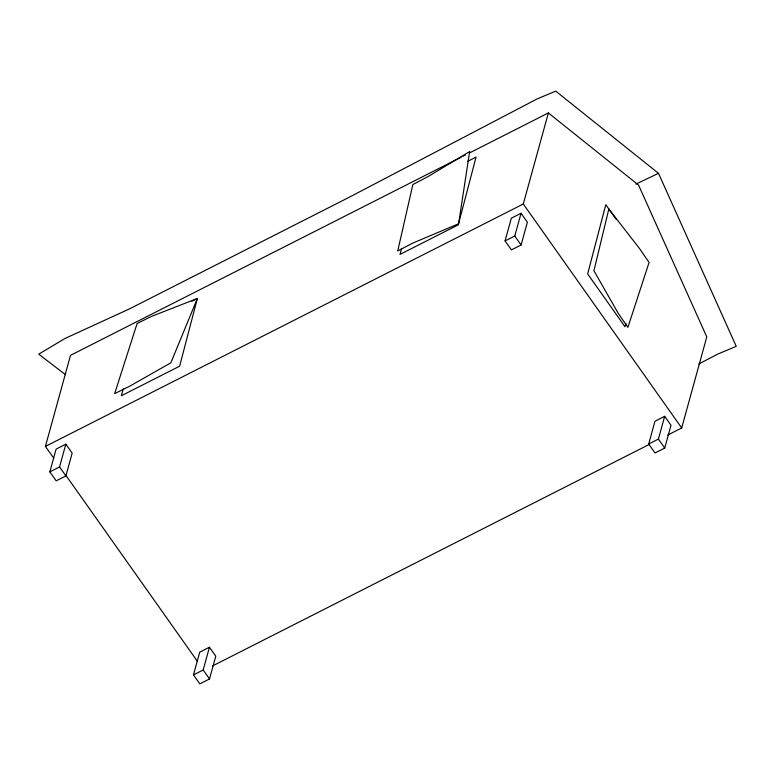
<?xml version="1.0" encoding="UTF-8"?>
<svg xmlns="http://www.w3.org/2000/svg" width="775" height="775" viewBox="0 0 775 775"><rect width="100%" height="100%" fill="white"/><g stroke="black" fill="none" stroke-linecap="round" stroke-linejoin="round"><path stroke-width="1.16" d="M53.795 458.248L45.415 446.41L70.496 355.347L460.999 157.257M49.842 471.868L56.12 449.103L65.827 444.172L72.162 453.133L65.894 475.898L56.178 480.82L49.842 471.868L59.559 466.938L65.827 444.172M123.264 388.817L121.355 395.754L179.626 366.197L197.373 298.472L151.881 316.239L137.117 323.495L114.652 393.623L129.415 386.357L170.839 362.816L197.373 298.472L191.977 301.204M193.459 674.918L199.737 652.153L209.444 647.232L215.779 656.192L209.512 678.958L199.795 683.879L193.459 674.918L203.176 669.997L209.444 647.232M401.615 248.62L400.016 254.403L458.287 224.847L476.044 157.112L467.403 161.491M505.058 240.947L511.335 218.182L521.042 213.261L527.378 222.222L521.11 244.987L511.393 249.908L505.058 240.947L514.774 236.026L521.042 213.261M45.415 446.41L523.29 203.999L548.38 112.937L638.552 185.08L706.781 336.902L681.7 427.965L667.672 435.075M625.958 323.243L624.989 326.75L587.663 273.933L605.788 204.697L616.154 219.354M648.685 444.007L654.952 421.242L664.659 416.32L670.995 425.272L664.727 448.037L655.02 452.968L648.685 444.007L658.392 439.086L664.659 416.32M698.856 363.969L717.805 354.068L736.25 346.347L658.498 173.329L555.733 91.121L537.288 98.842L348.498 197.625L129.347 308.954L65.081 338.423L38.75 354.175L65.594 374.751M463.159 156.172L465.31 155.078M469.631 152.888L548.38 112.937M212.447 665.996L649.334 444.375M635.868 184.121L658.498 173.329M523.29 203.999L681.7 427.965M514.774 236.026L521.11 244.987M658.392 439.086L664.727 448.037M65.652 475.027L197.538 661.492M59.559 466.938L65.894 475.898M203.176 669.997L209.512 678.958M469.65 151.59L458.587 223.772L412.649 243.147L397.73 250.945L412.872 184.537L427.79 176.739L469.65 151.59M608.85 209.037L593.921 270.756L618.276 313.381L627.886 327.35L649.082 262.454L639.472 248.484L608.85 209.037"/></g></svg>
